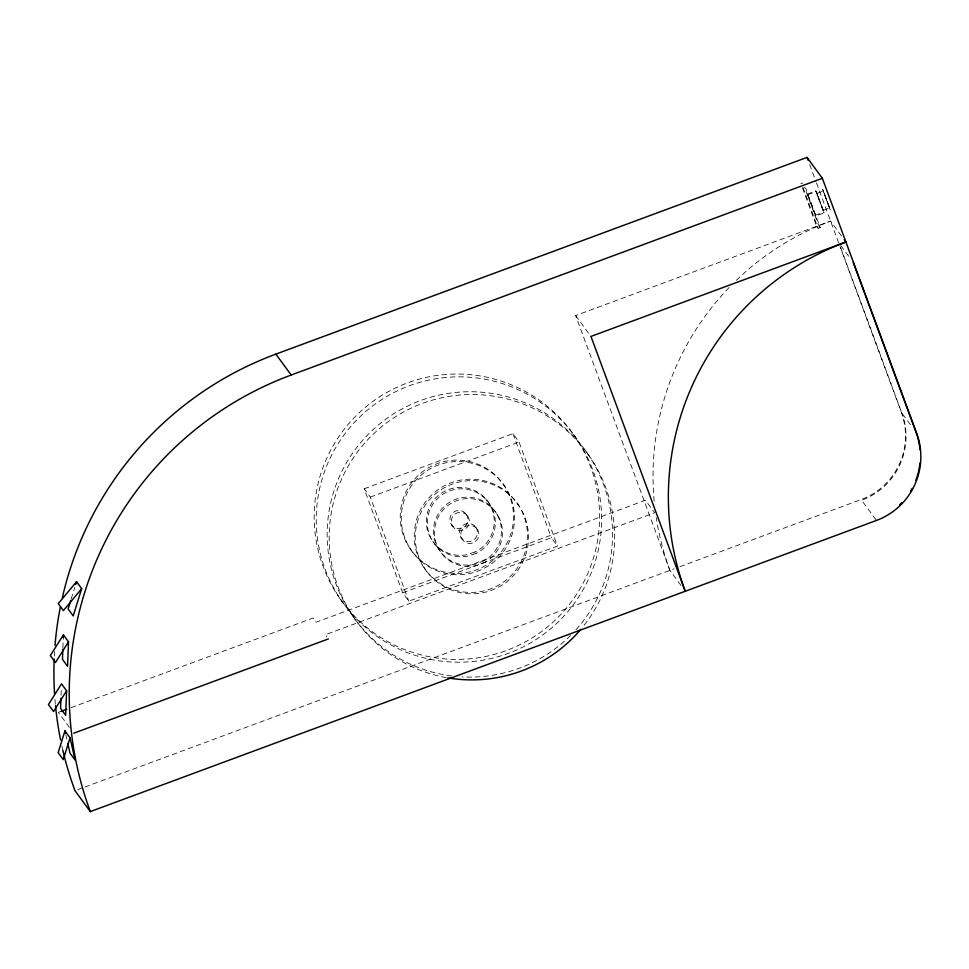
<?xml version="1.0" encoding="UTF-8"?>
<svg xmlns="http://www.w3.org/2000/svg" width="969" height="969" viewBox="0 0 969 969"><rect width="100%" height="100%" fill="white"/><g stroke="black" fill="none" stroke-linecap="round" stroke-linejoin="round"><path stroke-width="0.73" stroke-dasharray="4.84 3.63" d="M61.071 695.342L61.301 689.589M62.912 647.801L63.3 637.711M71.221 598.89L74.77 587.408M800.854 183.722L802.986 182.935M807.347 194.042L815.85 190.893L816.358 191.583L824.219 212.829L815.716 215.978L807.347 194.042L815.716 215.978M807.855 194.733L816.358 191.583M819.459 200.595L816.891 193.412L823.262 191.05L829.549 207.947L823.165 210.309L820.283 202.812M815.208 215.275L823.698 212.126L824.219 212.829M680.977 585.47L669.906 570.378L575.634 315.543L830.603 221.114L841.661 236.206M802.429 187.962L816.576 226.189L818.102 228.284L820.222 227.497L805.566 187.853M364.174 488.751L512.904 433.664L519.033 442.021L557.526 546.08L408.797 601.168L402.668 592.81L364.174 488.751L370.303 497.109L408.797 601.168M370.303 497.109L519.033 442.021M61.192 711.307L58.358 712.36L69.417 727.44M71.1 707.636L313.084 618.016L316.148 622.195L645.475 500.234L654.669 512.771L325.342 634.731L326.868 636.815M402.668 592.81L551.397 537.734L557.526 546.08M77.823 789.662L83.491 787.555M84.909 787.034L674.158 568.803M679.826 566.708L861.126 499.568A67.975 67.927 -36.2 0 0 901.303 412.249L840.026 246.598M816.891 193.412L819.774 200.898M829.5 207.899L823.262 191.05M823.129 210.261L820.598 203.127M840.753 245.484L848.796 256.458M820.222 227.497L818.696 225.402L804.561 187.174M840.535 247.289L901.812 412.939L910.751 425.125M875.94 519.759L861.647 500.258A67.975 67.927 -36.2 0 0 901.812 412.939M575.634 315.543L590.957 336.425M573.369 434.221A142.746 142.649 -36.2 0 1 470.038 658.799A142.746 142.649 -36.2 0 1 327.231 457.186A142.746 142.649 -36.2 0 1 573.369 434.221L575.404 437.007A142.746 142.649 -36.2 0 1 472.085 661.585A142.746 142.649 -36.2 0 1 329.278 459.972A142.746 142.649 -36.2 0 1 575.404 437.007M586.33 451.917L588.377 454.703M503.105 483.991A56.65 56.602 -36.2 0 1 462.104 573.115A56.65 56.602 -36.2 0 1 405.43 493.1A56.65 56.602 -36.2 0 1 503.105 483.991L504.122 485.384A56.65 56.602 -36.2 0 1 463.121 574.508A56.65 56.602 -36.2 0 1 406.459 494.493A56.65 56.602 -36.2 0 1 504.122 485.384M517.095 503.081A56.65 56.602 -36.2 0 1 476.094 592.192A56.65 56.602 -36.2 0 1 419.42 512.189A56.65 56.602 -36.2 0 1 517.095 503.081L518.112 504.461A56.65 56.602 -36.2 0 1 477.111 593.585A56.65 56.602 -36.2 0 1 420.449 513.582A56.65 56.602 -36.2 0 1 518.112 504.461M486.111 499.277L487.128 500.67M496.879 514.151L497.896 515.544M491.477 507.114L492.494 508.507M466.319 514.285A9.06 9.06 -36.2 0 1 459.754 528.541A9.06 9.06 -36.2 0 1 450.694 515.738A9.06 9.06 -36.2 0 1 466.319 514.285L467.7 516.162A9.06 9.06 -36.2 0 1 461.135 530.418A9.06 9.06 -36.2 0 1 452.075 517.628A9.06 9.06 -36.2 0 1 467.7 516.162M475.864 527.306A9.06 9.06 -36.2 0 1 469.311 541.562A9.06 9.06 -36.2 0 1 460.239 528.759A9.06 9.06 -36.2 0 1 475.864 527.306L477.245 529.183A9.06 9.06 -36.2 0 1 470.68 543.439A9.06 9.06 -36.2 0 1 461.619 530.649A9.06 9.06 -36.2 0 1 477.245 529.183M451.53 524.762L452.911 526.639M461.074 537.783L462.455 539.66M443.427 555.189L444.444 556.581M438.024 548.151L439.042 549.544M434.5 543.524L435.517 544.917M410.65 549.484L411.68 550.876M424.64 568.561L425.67 569.954M340.398 599.254L342.432 602.04M353.358 616.938L355.405 619.724M809.66 164.488L815.934 181.469M816.467 182.887L839.505 245.181M815.85 190.893L823.698 212.126M802.913 187.223L818.102 228.284M512.904 433.664L551.397 537.734M65.88 735.023L66.825 739.202M62.852 750.333A339.877 339.634 -36.2 0 1 61.846 745.9M55.354 704.233A339.877 339.634 -36.2 0 1 54.858 698.286M54.325 656.025A339.877 339.634 -36.2 0 1 54.591 651.495M669.906 570.378A271.901 271.708 -36.2 0 1 656.231 517.652M654.196 501.203A271.901 271.708 -36.2 0 1 729.863 286.751M736.331 280.307A271.901 271.708 -36.2 0 1 830.603 221.114M451.651 675.95A142.746 142.649 -36.2 0 1 334.838 488.267A142.746 142.649 -36.2 0 1 542.289 411.437A142.746 142.649 -36.2 0 1 575.743 629.995M570.584 635.422A142.746 142.649 -36.2 0 1 462.092 676.895M446.37 677.61A142.746 142.649 -36.2 0 1 337.709 488.727A142.746 142.649 -36.2 0 1 542.192 412.988A142.746 142.649 -36.2 0 1 582.623 627.149M484.439 560.567L476.239 563.958A33.988 33.963 -36.2 0 1 433.991 525.271A33.988 33.963 -36.2 0 1 486.947 503.311A33.988 33.963 -36.2 0 1 484.439 560.567M485.457 561.959L477.257 565.351A33.988 33.963 -36.2 0 1 435.008 526.664A33.988 33.963 -36.2 0 1 487.964 504.704A33.988 33.963 -36.2 0 1 485.457 561.959M474.98 552.027L466.549 554.789A33.988 33.963 -36.2 0 1 427.39 512.964A33.988 33.963 -36.2 0 1 481.872 495.147A33.988 33.963 -36.2 0 1 474.98 552.027M475.997 553.42L467.567 556.182A33.988 33.963 -36.2 0 1 428.407 514.357A33.988 33.963 -36.2 0 1 482.901 496.54A33.988 33.963 -36.2 0 1 475.997 553.42M822.754 189.536L830.409 210.321L822.754 189.536"/><path stroke-width="1.45" d="M60.962 698.225L60.575 708.315L65.674 715.279L66.619 690.788L61.519 683.823L48.45 704.572L53.561 711.537L66.619 690.788M62.852 649.242L62.464 659.32L67.576 666.284L68.52 641.793L63.409 634.828L50.34 655.577L55.451 662.542L68.52 641.793M63.3 637.711L63.409 634.828M70.773 600.332L68.109 608.944L73.208 615.909L81.662 588.631L76.551 581.666L58.31 603.639L63.421 610.603L81.662 588.631M75.667 584.537L76.551 581.666M64.923 730.856L58.164 752.671L63.276 759.635L70.034 737.809L64.923 730.856L65.553 733.63M62.282 597.97A339.877 339.634 -36.2 0 1 275.862 354.121L807.032 157.402L822.354 178.296L916.626 433.131A67.975 67.927 -36.2 0 1 876.448 520.45L90.311 811.598L75.001 790.704A339.877 339.634 -36.2 0 1 62.852 750.333M90.311 811.598A339.877 339.634 -36.2 0 1 291.185 375.015L822.354 178.296M845.925 242.008L590.957 336.425L685.228 591.272A271.901 271.708 -36.2 0 1 845.925 242.008L844.217 239.682M61.192 711.307L66.849 709.211M73.68 733.242L328.406 638.91M275.862 354.121L291.185 375.015M853.265 262.551L916.117 432.44A67.975 67.927 -36.2 0 1 920.041 449.737M807.032 157.402L808.085 160.236M70.034 737.809L75.085 760.084L69.986 753.119L67.769 743.38M60.599 739.965A339.877 339.634 -36.2 0 1 55.499 705.723M54.555 693.792A339.877 339.634 -36.2 0 1 54.191 659.053M55.015 645.451A339.877 339.634 -36.2 0 1 60.405 606.8M919.956 463.073A67.975 67.927 -36.2 0 1 915.826 480.321M912.132 488.364A67.975 67.927 -36.2 0 1 910.654 490.956M901.715 502.729A67.975 67.927 -36.2 0 1 899.62 504.849M580.734 629.426A142.746 142.649 -36.2 0 1 447.823 677.864"/></g></svg>
